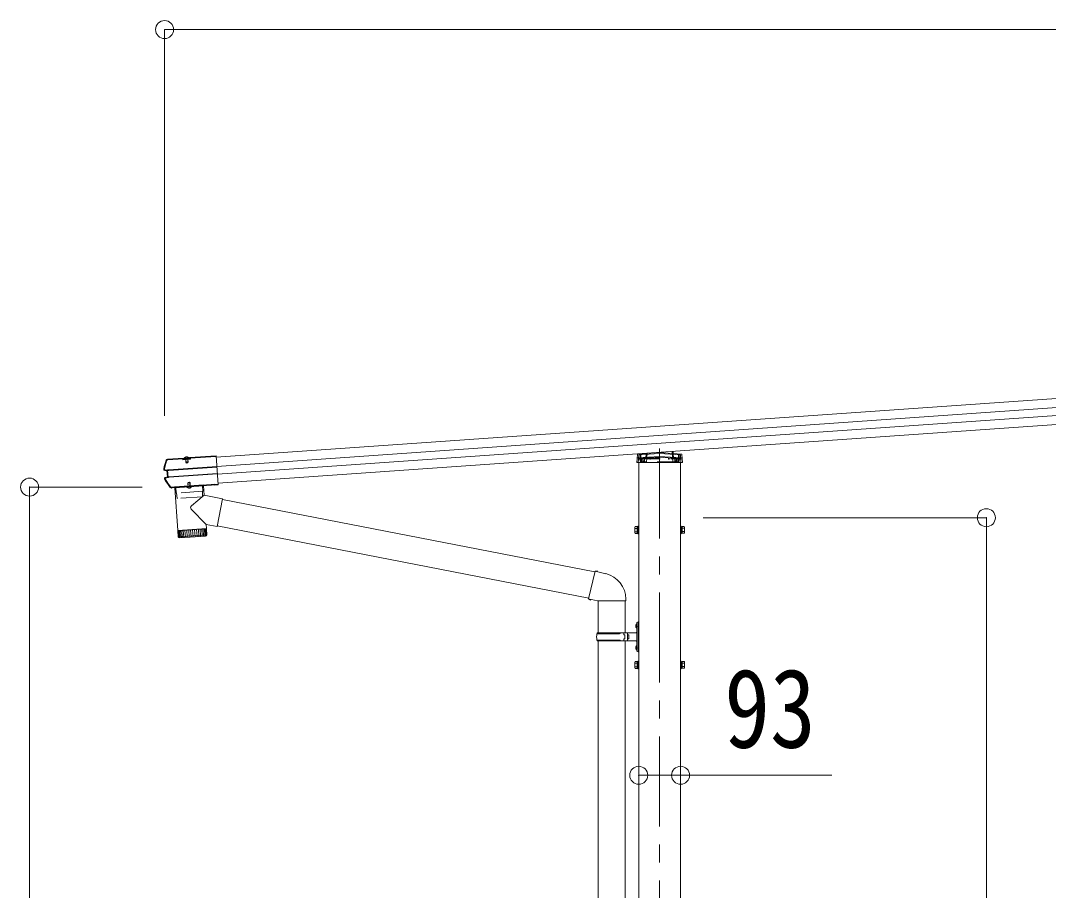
# Model space of a CAD drawing. Units: millimetres at full size, sheet at 1:40; details may follow other scales. Extents: x -11243 to 11243, y -7760 to 7760.
# Drawn here: x 1380 to 3664, y -2601 to -668 of the extents above; entities that cross this region are included whole.
import ezdxf
from ezdxf.enums import TextEntityAlignment as Align

# ---------------------------------------------------------------- set-up
doc = ezdxf.new("R2010")
doc.units = ezdxf.units.MM
doc.header["$LTSCALE"] = 40
doc.header["$PDMODE"] = 32
doc.header["$PDSIZE"] = 40
doc.linetypes.add('CHAIN1', pattern=[8, 5, -1, 1, -1])
doc.linetypes.add('DASHED1', pattern=[1.8, 1.2, -0.6])
for name, color, linetype, lineweight in [('0-1_本体', 5, 'CHAIN1', 9), ('0-3_ELV2', 4, 'Continuous', 9), ('0-6_OTH_LINE', 6, 'Continuous', 9), ('0-9_OUTLINE', 7, 'Continuous', 9)]:
    doc.layers.add(name, color=color, linetype=linetype, lineweight=lineweight)
doc.styles.add('ＭＳ ゴシック', font='')
doc.styles.get('ＭＳ ゴシック').set_extended_font_data('MS Gothic')

msp = doc.modelspace()

# ---------------------------------------------------------------- linework, layer by layer
at = {"layer": '0-1_本体'}
msp.add_line((2800.22, -1619.21), (2800.22, -4018.5), dxfattribs=at)
at = {"layer": '0-3_ELV2'}
for p, q in [((6677.43, -1298.22), (1814.87, -1638.25)), ((6678.85, -1318.53), (1816.29, -1658.56)), ((6680.06, -1335.77), (1817.5, -1675.79)), ((6681.48, -1356.08), (1818.92, -1696.1)), ((1706.51, -1642.63), (1706.32, -1642.77)), ((1706.32, -1642.77), (1706.43, -1644.24)), ((1706.43, -1644.24), (1706.55, -1644.16)), ((1706.75, -1642.61), (1706.51, -1642.63)), ((1706.62, -1644.12), (1706.51, -1642.63)), ((1706.55, -1644.16), (1706.62, -1644.12)), ((1706.62, -1644.12), (1742.23, -1641.63)), ((1706.75, -1642.61), (1742.13, -1640.13)), ((1740.94, -1641.85), (1741.08, -1643.81)), ((1758.04, -1642.62), (1741.08, -1643.81)), ((1742.23, -1641.63), (1742.13, -1640.13)), ((1742.37, -1640.93), (1742.13, -1640.13)), ((1742.3, -1642.22), (1742.27, -1641.75)), ((1756.61, -1641.22), (1742.3, -1642.22)), ((1756.36, -1640.09), (1742.39, -1641.06)), ((1742.39, -1641.06), (1742.47, -1642.21)), ((1743.52, -1640.98), (1743.51, -1640.79)), ((1754.79, -1640.74), (1744.11, -1641.49)), ((1746.46, -1641.93), (1746.57, -1643.42)), ((1747.05, -1642.69), (1747.19, -1642.18)), ((1747.05, -1642.69), (1752.04, -1642.34)), ((1747.05, -1642.69), (1747.53, -1649.57)), ((1747.48, -1642.66), (1747.39, -1642.16)), ((1747.48, -1642.66), (1748.03, -1650.46)), ((1751.61, -1642.37), (1751.63, -1641.87)), ((1751.61, -1642.37), (1752.15, -1650.17)), ((1752.04, -1642.34), (1751.84, -1641.85)), ((1752.04, -1642.34), (1752.52, -1649.22)), ((1752.55, -1643.01), (1752.45, -1641.51)), ((1754.1, -1641.69), (1754.04, -1640.8)), ((1755.3, -1640.16), (1755.28, -1639.96)), ((1756.49, -1639.13), (1756.36, -1639.95)), ((1756.36, -1640.09), (1756.44, -1641.23)), ((1756.49, -1639.13), (1814.65, -1635.06)), ((1756.6, -1640.63), (1756.49, -1639.13)), ((1756.58, -1640.75), (1756.6, -1640.63)), ((1757.9, -1640.66), (1756.58, -1640.75)), ((1756.58, -1640.75), (1756.61, -1641.22)), ((1756.6, -1640.63), (1814.75, -1636.56)), ((1757.9, -1640.66), (1758.04, -1642.62)), ((1814.65, -1635.06), (1819.16, -1699.51)), ((2751.28, -1639.85), (2800.22, -1636.43)), ((2751.8, -1631.35), (2800.22, -1627.96)), ((2800.22, -1627.96), (2848.63, -1631.35)), ((2800.22, -1627.96), (2800.22, -1628.9)), ((2800.22, -1636.43), (2849.15, -1639.85)), ((2800.22, -1636.43), (2800.22, -1637.37)), ((2830.04, -1625.43), (2830.32, -1630.07)), ((2849.56, -1632.28), (2850.67, -1650.36)), ((1706.8, -1666.67), (1700.81, -1665.96)), ((1707.71, -1666.61), (1706.8, -1666.67)), ((1707.94, -1683.01), (1706.8, -1666.67)), ((1708.32, -1666.63), (1708.09, -1666.64)), ((1816.32, -1659.02), (1709.2, -1666.51)), ((1709.29, -1667.74), (1816.41, -1660.25)), ((1747.53, -1649.57), (1752.52, -1649.22)), ((1751.84, -1650.97), (1752.52, -1649.22)), ((2753.72, -4522.64), (2753.72, -1650.36)), ((2846.72, -4522.64), (2846.72, -1650.36)), ((1705.38, -1668.02), (1700.63, -1667.45)), ((1702.15, -1684.58), (1707.94, -1683.01)), ((1706.3, -1667.95), (1705.38, -1668.02)), ((1707.27, -1681.82), (1706.35, -1681.88)), ((1707.02, -1668.01), (1707.55, -1667.97)), ((1708.85, -1682.94), (1707.94, -1683.01)), ((1708.49, -1681.62), (1707.96, -1681.66)), ((1709.2, -1682.86), (1709.43, -1682.85)), ((1710.26, -1681.61), (1817.38, -1674.12)), ((1710.34, -1682.84), (1817.47, -1675.35)), ((1715.38, -1705.26), (1716.1, -1705.21)), ((1715.75, -1706.74), (1716.21, -1706.7)), ((1716.1, -1705.21), (1716.21, -1706.7)), ((1722.37, -1705.91), (1716.38, -1706.32)), ((1722.26, -1704.41), (1722.37, -1705.91)), ((1722.36, -1705.36), (1722.37, -1705.36)), ((1722.59, -1706.26), (1722.37, -1705.91)), ((1722.49, -1704.76), (1803.89, -1699.07)), ((1722.49, -1704.76), (1722.59, -1706.26)), ((1722.59, -1706.26), (1803.99, -1700.57)), ((1722.93, -1706.23), (1786.77, -1701.76)), ((1748.98, -1704.65), (1748.96, -1704.41)), ((1760.75, -1703.83), (1748.98, -1704.65)), ((1752.45, -1694.14), (1751.77, -1695.89)), ((1756.76, -1695.54), (1751.77, -1695.89)), ((1752.11, -1700.69), (1751.77, -1695.89)), ((1752.54, -1700.56), (1752.14, -1694.94)), ((1755.85, -1693.9), (1752.45, -1694.14)), ((1756.76, -1695.54), (1755.85, -1693.9)), ((1756.66, -1700.28), (1756.27, -1694.65)), ((1757.1, -1700.35), (1756.76, -1695.54)), ((1760.75, -1703.83), (1760.73, -1703.58)), ((1803.89, -1699.07), (1803.99, -1700.57)), ((1804.17, -1700.19), (1803.99, -1700.57)), ((1804.06, -1698.69), (1804.17, -1700.19)), ((1810.15, -1699.77), (1804.17, -1700.19)), ((1810.05, -1698.27), (1810.15, -1699.77)), ((1810.38, -1700.12), (1810.15, -1699.77)), ((1810.27, -1698.62), (1819.05, -1698.01)), ((1810.27, -1698.62), (1810.38, -1700.12)), ((1810.38, -1700.12), (1819.16, -1699.51)), ((1811.57, -1698.53), (1811.67, -1700.03)), ((1811.65, -1699.63), (1819.13, -1699.11)), ((2745.02, -1793.64), (2745.6, -1792.63)), ((2745.02, -1793.64), (2745.02, -1806.64)), ((2750.52, -1792.63), (2745.6, -1792.63)), ((2750.52, -1796.38), (2745.6, -1796.38)), ((2750.52, -1803.89), (2745.6, -1803.89)), ((2750.51, -1800.44), (2752.12, -1800.44)), ((2750.52, -1792.43), (2750.52, -1807.44)), ((2752.12, -1792.89), (2750.52, -1792.89)), ((2750.52, -1799.44), (2752.12, -1799.44)), ((2848.32, -1792.89), (2849.92, -1792.89)), ((2849.92, -1799.44), (2848.32, -1799.44)), ((2849.93, -1800.44), (2848.32, -1800.44)), ((2849.92, -1792.43), (2849.92, -1807.44)), ((2849.92, -1792.43), (2854.84, -1792.43)), ((2849.92, -1796.18), (2854.84, -1796.18)), ((2849.92, -1803.69), (2854.84, -1803.69)), ((2855.42, -1793.44), (2854.84, -1792.43)), ((2855.42, -1793.44), (2855.42, -1806.44)), ((2745.02, -1806.64), (2745.6, -1807.64)), ((2750.52, -1807.64), (2745.6, -1807.64)), ((2750.52, -1806.99), (2752.12, -1806.99)), ((2849.92, -1806.99), (2848.32, -1806.99)), ((2849.92, -1807.44), (2854.84, -1807.44)), ((2855.42, -1806.44), (2854.84, -1807.44)), ((2745.02, -2093.64), (2745.6, -2092.63)), ((2745.02, -2093.64), (2745.02, -2106.64)), ((2750.52, -2092.63), (2745.6, -2092.63)), ((2750.52, -2096.38), (2745.6, -2096.38)), ((2750.51, -2100.44), (2752.12, -2100.44)), ((2750.52, -2092.43), (2750.52, -2107.44)), ((2752.12, -2092.89), (2750.52, -2092.89)), ((2750.52, -2099.44), (2752.12, -2099.44)), ((2848.32, -2092.89), (2849.92, -2092.89)), ((2849.92, -2099.44), (2848.32, -2099.44)), ((2849.93, -2100.44), (2848.32, -2100.44)), ((2849.92, -2092.43), (2849.92, -2107.44)), ((2849.92, -2092.43), (2854.84, -2092.43)), ((2849.92, -2096.18), (2854.84, -2096.18)), ((2855.42, -2093.44), (2854.84, -2092.43)), ((2855.42, -2093.44), (2855.42, -2106.44)), ((2745.02, -2106.64), (2745.6, -2107.64)), ((2750.52, -2103.89), (2745.6, -2103.89)), ((2750.52, -2107.64), (2745.6, -2107.64)), ((2750.52, -2106.99), (2752.12, -2106.99)), ((2849.92, -2106.99), (2848.32, -2106.99)), ((2849.92, -2103.69), (2854.84, -2103.69)), ((2849.92, -2107.44), (2854.84, -2107.44)), ((2855.42, -2106.44), (2854.84, -2107.44))]:
    msp.add_line(p, q, dxfattribs=at)
at = {"layer": '0-3_ELV2', "linetype": 'DASHED1'}
for p, q in [((1744.73, -1640.87), (1744.66, -1641.12)), ((1744.78, -1640.34), (1753.96, -1639.7)), ((1744.86, -1641.44), (1744.78, -1640.34)), ((1746.85, -1637.96), (1748.25, -1640.33)), ((1747.19, -1642.18), (1747.29, -1641.78)), ((1747.29, -1641.78), (1747.21, -1640.67)), ((1747.37, -1642.16), (1747.23, -1640.17)), ((1747.39, -1642.16), (1747.27, -1641.57)), ((1749.43, -1640.86), (1748.25, -1640.33)), ((1749.43, -1640.86), (1750.53, -1640.17)), ((1751.58, -1637.63), (1750.53, -1640.17)), ((1751.66, -1641.86), (1751.52, -1639.87)), ((1751.68, -1641.48), (1751.6, -1640.36)), ((1751.63, -1641.87), (1751.66, -1641.26)), ((1751.84, -1641.85), (1751.68, -1641.48)), ((1754.04, -1640.8), (1753.96, -1639.7)), ((1754.09, -1640.22), (1754.19, -1640.45)), ((2751.35, -1639.86), (2849.09, -1639.86)), ((2753.82, -1633.21), (2752.77, -1650.36)), ((2753.24, -1642.66), (2758.22, -1642.66)), ((2753.29, -1641.86), (2847.14, -1641.86)), ((2800.22, -1638.44), (2753.3, -1641.72)), ((2800.22, -1629.97), (2753.82, -1633.21)), ((2757.02, -1632.99), (2757.02, -1646.63)), ((2758.22, -1632.9), (2758.22, -1648.36)), ((2759.72, -1641.27), (2759.72, -1648.36)), ((2762.82, -1641.86), (2762.82, -1648.36)), ((2762.95, -1641.86), (2762.95, -1648.36)), ((2763.22, -1641.02), (2763.22, -1648.36)), ((2766.22, -1640.82), (2766.22, -1648.36)), ((2769.46, -1640.8), (2770.14, -1629.62)), ((2772.16, -1629.48), (2770.88, -1650.36)), ((2774.22, -1639.86), (2774.22, -1641.86)), ((2778.72, -1642.66), (2778.72, -1639.94)), ((2780.22, -1642.66), (2778.72, -1642.66)), ((2780.22, -1639.84), (2780.22, -1642.66)), ((2846.61, -1633.21), (2800.22, -1629.97)), ((2847.13, -1641.72), (2800.22, -1638.44)), ((2820.22, -1642.66), (2820.22, -1639.84)), ((2820.22, -1642.66), (2821.72, -1642.66)), ((2821.72, -1639.94), (2821.72, -1642.66)), ((2826.22, -1641.86), (2826.22, -1639.86)), ((2828.04, -1625.57), (2829.56, -1650.36)), ((2830.32, -1630.07), (2830.98, -1640.8)), ((2834.22, -1640.82), (2834.22, -1648.36)), ((2837.22, -1641.02), (2837.22, -1648.36)), ((2837.49, -1641.86), (2837.49, -1648.36)), ((2837.62, -1641.86), (2837.62, -1648.36)), ((2840.72, -1641.27), (2840.72, -1648.36)), ((2842.22, -1632.9), (2842.22, -1648.36)), ((2842.22, -1642.66), (2847.19, -1642.66)), ((2843.42, -1632.99), (2843.42, -1646.63)), ((2847.66, -1650.36), (2846.61, -1633.21)), ((2757.02, -1646.63), (2758.02, -1648.36)), ((2842.42, -1648.36), (2758.02, -1648.36)), ((2763.22, -1646.63), (2766.22, -1646.63)), ((2834.22, -1646.63), (2837.22, -1646.63)), ((2842.42, -1648.36), (2843.42, -1646.63)), ((1752.53, -1706.75), (1753.7, -1703.94)), ((1754.8, -1703.25), (1753.7, -1703.94)), ((1754.8, -1703.25), (1755.98, -1703.78)), ((1757.52, -1706.4), (1755.98, -1703.78))]:
    msp.add_line(p, q, dxfattribs=at)
at = {"layer": '0-3_ELV2'}
for points in [[(1742.23, -1641.63), (1742.27, -1641.75), (1740.94, -1641.85)], [(1754.1, -1641.69), (1744.92, -1642.33), (1744.86, -1641.44)], [(2850.67, -1650.36), (2749.77, -1650.36), (2750.87, -1632.28)], [(1699.72, -1664.31), (1702.54, -1654.65), (1705.55, -1645.04)], [(1747.53, -1649.57), (1748.45, -1651.21), (1751.84, -1650.97)], [(1714.34, -1704.78), (1707.78, -1695.74), (1701.42, -1686.56)], [(1701.76, -1683.13), (1706.35, -1681.88), (1705.38, -1668.02)], [(1722.49, -1704.76), (1722.26, -1704.41), (1716.28, -1704.83), (1716.1, -1705.21)], [(1716.28, -1704.83), (1716.38, -1706.32), (1716.21, -1706.7)], [(1787.2, -1700.73), (1787.13, -1699.73), (1722.29, -1704.27), (1722.36, -1705.26)], [(1810.27, -1698.62), (1810.05, -1698.27), (1804.06, -1698.69), (1803.89, -1699.07)], [(2753.72, -1791.44), (2752.12, -1791.44), (2752.12, -1808.44), (2753.72, -1808.44)], [(2846.72, -1791.44), (2848.32, -1791.44), (2848.32, -1808.44), (2846.72, -1808.44)], [(2753.72, -2091.44), (2752.12, -2091.44), (2752.12, -2108.44), (2753.72, -2108.44)], [(2846.72, -2091.44), (2848.32, -2091.44), (2848.32, -2108.44), (2846.72, -2108.44)]]:
    msp.add_lwpolyline(points, dxfattribs=at)
for centre, radius, start, end in [((1707.05, -1645.88), 3.19, 103.22631, 162.05142), ((1706.69, -1645.41), 1.2, 102.71221, 162.01357), ((1744.06, -1640.75), 0.55, 142.43917, 184), ((1744.07, -1640.95), 0.545, 184, 274), ((1749.73, -1645.11), 7.7, 45.56083, 142.43917), ((1754.75, -1640.2), 0.545, 274, 4), ((1754.73, -1640), 0.55, 4, 45.56083), ((2751.35, -1640.85), 1, 94, 176.5), ((2751.87, -1632.35), 1, 94, 176.5), ((2848.56, -1632.35), 1, 3.5, 86), ((2849.08, -1640.85), 1, 3.5, 86), ((1700.96, -1664.67), 2.8, 164.31277, 263.16971), ((2181.57, -1799.64), 502, 162.04537, 164.31277), ((1700.97, -1664.67), 1.3, 164.24366, 263.03582), ((1702.49, -1685.83), 2.8, 105.16971, 214.06629), ((2116.02, -1406.2), 502, 214.06629, 216.59248), ((1702.49, -1685.83), 1.3, 105.30295, 214.13631), ((1715.53, -1703.55), 3.19, 216.58984, 274.01289), ((1715.3, -1704.06), 1.2, 216.62025, 274.01295), ((1723.35, -1705.19), 1, 184, 274), ((1754.52, -1699.31), 7.7, 223.98312, 324.01688), ((1786.2, -1700.8), 1, 274, 4), ((2748.34, -1794.51), 3.32, 145.61575, 214.38425), ((2757.44, -1800.14), 12.42, 162.41205, 197.58795), ((2748.34, -1805.76), 3.32, 145.61575, 214.38425), ((2852.1, -1794.31), 3.32, 325.61575, 34.38425), ((2843, -1799.94), 12.42, 342.41205, 17.58795), ((2852.1, -1805.57), 3.32, 325.61575, 34.38425), ((2748.34, -2094.51), 3.32, 145.61575, 214.38425), ((2757.44, -2100.14), 12.42, 162.41205, 197.58795), ((2852.1, -2094.31), 3.32, 325.61575, 34.38425), ((2843, -2099.94), 12.42, 342.41205, 17.58795), ((2748.34, -2105.76), 3.32, 145.61575, 214.38425), ((2852.1, -2105.57), 3.32, 325.61575, 34.38425)]:
    msp.add_arc(centre, radius, start, end, dxfattribs=at)
at = {"layer": '0-3_ELV2', "linetype": 'DASHED1'}
for centre, radius, start, end in [((1744.18, -1640.98), 0.5, 274, 344), ((1745.5, -1641.09), 0.8, 94, 164), ((1746.71, -1640.71), 0.5, 4, 94), ((1752.1, -1640.33), 0.5, 94, 184), ((1753.36, -1640.54), 0.8, 24, 94), ((1754.65, -1640.25), 0.5, 204, 274), ((2751.35, -1640.86), 1, 90, 176.5), ((2849.09, -1640.86), 1, 3.5, 90)]:
    msp.add_arc(centre, radius, start, end, dxfattribs=at)
at = {"layer": '0-3_ELV2'}
for centre, major_axis, ratio, start_param, end_param in [((1742.59, -1644.12), (-0.22, 3.19), 0.014286, 5.9883828, 6.2220988), ((1756.58, -1643.14), (-0.22, 3.19), 0.014286, 0.0610865, 0.2948025), ((1709.22, -1666.79), (1.52, -0.18), 0.014525, 2.4126357, 3.0658321), ((1709.22, -1666.8), (1.5, 0.1), 0.19438, 1.5707963, 2.2034964), ((1709.33, -1668.32), (3.03, -0.36), 0.014525, 2.4375911, 3.0658321), ((1710.21, -1681.02), (2.95, 0.8), 0.014957, 3.2171785, 3.8372566), ((1709.33, -1668.32), (2.99, 0.21), 0.19438, 1.5707963, 2.1939282), ((1710.22, -1681.03), (2.99, 0.21), 0.19438, 4.0848352, 4.712389), ((1710.32, -1682.54), (1.48, 0.4), 0.014957, 3.2171785, 3.8435615), ((1710.32, -1682.55), (1.5, 0.1), 0.19438, 4.0561004, 4.712389)]:
    msp.add_ellipse(centre, major_axis=major_axis, ratio=ratio, start_param=start_param, end_param=end_param, dxfattribs=at)
at = {"layer": '0-6_OTH_LINE'}
for p, q in [((6762, -687.55), (1700.17, -687.55)), ((1700.17, -687.55), (1700.17, -1546.45)), ((1400.17, -1704.74), (1650.17, -1704.74)), ((1400.17, -3972.64), (1400.17, -1704.74)), ((3526.22, -1772.64), (2896.72, -1772.64)), ((3526.22, -3972.64), (3526.22, -1772.64)), ((2753.72, -2345.33), (2846.72, -2345.33)), ((2846.72, -2345.33), (3182.87, -2345.33))]:
    msp.add_line(p, q, dxfattribs=at)
for p in [(1700.17, -687.55), (1400.17, -1704.74), (3526.22, -1772.64), (2753.72, -2345.33), (2846.72, -2345.33)]:
    msp.add_point(p, dxfattribs=at)
at = {"layer": '0-9_OUTLINE'}
for p, q in [((1722.86, -1706.23), (1729.49, -1801)), ((1786.7, -1701.77), (1788.16, -1722.58)), ((1788.16, -1722.58), (1759.86, -1746.04)), ((1828.91, -1730.5), (1788.16, -1722.58)), ((1828.91, -1730.5), (1816.86, -1792.54)), ((2656.29, -1892.95), (1828.61, -1732.07)), ((1792.72, -1787.85), (1759.45, -1753.36)), ((1729.49, -1801), (1793.33, -1796.54)), ((1793.4, -1797.53), (1729.56, -1802)), ((1729.56, -1802), (1730.69, -1815)), ((1731.27, -1816.53), (1730.25, -1801.95)), ((1731.48, -1801.86), (1732.53, -1816.83)), ((1734.34, -1816.7), (1733.29, -1801.74)), ((1733.98, -1800.69), (1734.06, -1801.68)), ((1735.65, -1801.57), (1736.7, -1816.53)), ((1739.56, -1816.33), (1738.51, -1801.37)), ((1742.87, -1816.1), (1741.82, -1801.14)), ((1745.52, -1800.88), (1746.56, -1815.84)), ((1749.52, -1800.6), (1750.57, -1815.57)), ((1753.76, -1800.31), (1754.8, -1815.27)), ((1758.14, -1800), (1759.19, -1814.96)), ((1762.59, -1799.69), (1763.64, -1814.65)), ((1767.02, -1799.38), (1768.07, -1814.34)), ((1771.34, -1799.08), (1772.39, -1814.04)), ((1775.47, -1798.79), (1776.52, -1813.75)), ((1779.33, -1798.52), (1780.37, -1813.48)), ((1782.84, -1798.27), (1783.88, -1813.24)), ((1785.93, -1798.06), (1786.98, -1813.02)), ((1788.55, -1797.87), (1789.6, -1812.84)), ((1788.84, -1796.85), (1788.89, -1797.85)), ((1790.64, -1797.73), (1791.69, -1812.69)), ((1792.16, -1797.62), (1793.21, -1812.58)), ((1792.72, -1787.85), (1793.33, -1796.54)), ((1792.72, -1787.85), (1816.86, -1792.54)), ((1794.08, -1810.57), (1793.4, -1797.53)), ((2642.69, -1951.43), (1817.16, -1790.97)), ((1730.69, -1814.95), (1794.08, -1810.52)), ((1791.3, -1813.72), (1733.89, -1817.73)), ((2656.65, -1891.4), (2642.29, -1953.15)), ((2656.65, -1891.4), (2680.97, -1897.2)), ((2642.29, -1953.15), (2662.37, -1957.69)), ((2642.29, -1953.15), (2646.29, -1955.82)), ((2647.17, -1954.25), (2646.29, -1955.82)), ((2662.37, -1957.69), (2725.11, -1957.69)), ((2663.74, -1957.69), (2663.74, -2028.69)), ((2723.74, -1957.69), (2723.74, -2028.69)), ((2725.11, -1953.52), (2725.11, -1957.69)), ((2748.69, -2009.54), (2749.32, -2009.54)), ((2748.69, -2009.54), (2748.69, -2017.84)), ((2749.32, -2009.54), (2749.72, -2009.94)), ((2749.72, -2005.69), (2752.72, -2004.19)), ((2749.72, -2005.69), (2749.72, -2069.69)), ((2752.72, -2004.19), (2752.72, -2071.19)), ((2752.72, -2004.19), (2753.72, -2004.19)), ((2660.75, -2030.69), (2711.08, -2030.69)), ((2661.75, -2028.69), (2747.75, -2028.69)), ((2661.75, -2028.69), (2661.75, -2030.69)), ((2720.75, -2028.69), (2720.75, -2033.19)), ((2728.72, -2028.69), (2728.72, -2046.69)), ((2747.42, -2011.54), (2749.46, -2012.54)), ((2748.69, -2017.84), (2749.32, -2017.84)), ((2749.46, -2012.54), (2750.07, -2013.69)), ((2660.75, -2044.69), (2711.08, -2044.69)), ((2661.75, -2046.69), (2661.75, -2044.69)), ((2661.75, -2046.69), (2747.75, -2046.69)), ((2663.73, -2046.69), (2663.73, -2888.66)), ((2720.75, -2033.19), (2722.75, -2033.19)), ((2720.75, -2046.69), (2720.75, -2042.19)), ((2720.75, -2042.19), (2722.75, -2042.19)), ((2722.75, -2033.19), (2722.75, -2042.19)), ((2723.73, -2046.69), (2723.73, -2888.66)), ((2728.72, -2033.19), (2731.72, -2033.19)), ((2728.72, -2042.19), (2731.72, -2042.19)), ((2731.72, -2033.19), (2731.72, -2042.19)), ((2747.42, -2059.54), (2749.46, -2060.54)), ((2748.69, -2057.54), (2749.32, -2057.54)), ((2748.69, -2057.54), (2748.69, -2065.84)), ((2748.69, -2065.84), (2749.32, -2065.84)), ((2749.32, -2057.54), (2749.32, -2065.84)), ((2749.32, -2057.54), (2749.72, -2057.94)), ((2749.32, -2065.84), (2749.72, -2065.44)), ((2749.46, -2060.54), (2750.07, -2061.69)), ((2749.72, -2069.69), (2752.72, -2071.19)), ((2752.72, -2071.19), (2753.72, -2071.19))]:
    msp.add_line(p, q, dxfattribs=at)
at = {"layer": '0-9_OUTLINE', "linetype": 'DASHED1'}
for p, q in [((1725.07, -1706.08), (1726.21, -1717.54)), ((1784.62, -1701.91), (1785.09, -1713.42)), ((1784.63, -1713.94), (1726.74, -1717.99)), ((1728.22, -1729.43), (1726.94, -1717.98)), ((1784.16, -1726), (1728.75, -1729.88)), ((1784.62, -1725.49), (1784.3, -1713.96))]:
    msp.add_line(p, q, dxfattribs=at)
at = {"layer": '0-9_OUTLINE'}
for points in [[(2656.65, -1891.4), (2661.38, -1890.95), (2661.52, -1892.56)], [(2749.32, -2009.54), (2749.32, -2017.84), (2749.72, -2017.44)], [(2747.42, -2015.84), (2749.46, -2014.84), (2750.07, -2013.69)], [(2747.42, -2063.84), (2749.46, -2062.84), (2750.07, -2061.69)]]:
    msp.add_lwpolyline(points, dxfattribs=at)
at = {"layer": '0-9_OUTLINE', "linetype": 'DASHED1'}
for centre, start, end in [((1726.71, -1717.49), 185.67065, 274), ((1728.72, -1729.38), 186.38594, 274), ((1784.12, -1725.5), 274, 1.61406), ((1784.59, -1713.44), 274, 2.32935)]:
    msp.add_arc(centre, 0.5, start, end, dxfattribs=at)
at = {"layer": '0-9_OUTLINE'}
for centre, radius, start, end in [((1763.05, -1749.89), 5, 129.65551, 223.97399), ((1733.68, -1814.74), 3, 185, 274.04832), ((1791.09, -1810.73), 3, 274, 3), ((2667.11, -1953.52), 58, 0, 76.56538), ((2753.02, -2013.69), 6, 136.21765, 223.78235), ((2709.5, -2037.69), 49.25, 171.82876, 180.00002), ((2711.08, -2028.69), 2, 270, 359.99998), ((2747.72, -2026.69), 2, 270, 359.99998), ((2709.5, -2037.69), 49.25, 180.00002, 188.17127), ((2711.08, -2046.69), 2, 0.00005, 90.00004), ((2747.72, -2048.69), 2, 0.00005, 90.00004), ((2753.02, -2061.69), 6, 136.21765, 223.78235)]:
    msp.add_arc(centre, radius, start, end, dxfattribs=at)

# ---------------------------------------------------------------- texts
at = {"layer": '0-6_OTH_LINE', "color": 7, "style": 'ＭＳ ゴシック', "width": 0.85}
msp.add_text('93', height=176, dxfattribs=at).set_placement((2943.74, -2336.85), align=Align.BOTTOM_LEFT)

doc.saveas('drawing.dxf')
